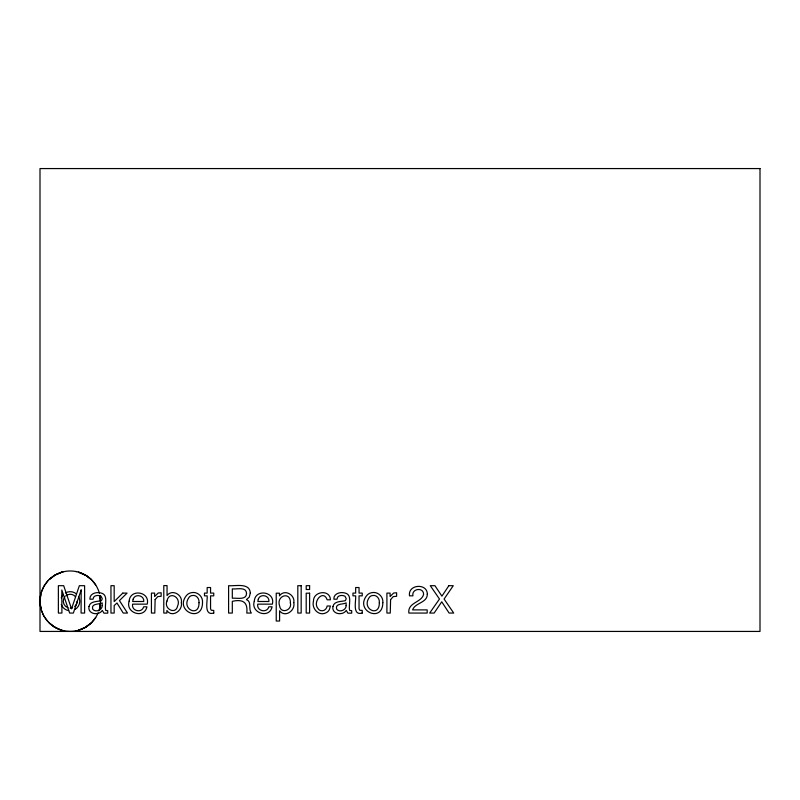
<?xml version="1.0" encoding="UTF-8"?>
<svg xmlns="http://www.w3.org/2000/svg" width="800" height="800" viewBox="0 0 800 800"><rect width="100%" height="100%" fill="white"/><g stroke="black" fill="none" stroke-linecap="round" stroke-linejoin="round"><path stroke-width="1.2" d="M100.41 602.76L99.59 608.37L100.41 602.76A30.23 30.23 0 0 1 98.86 610.89M40.64 595.02L40.01 600.68A7.47 1.85 -90 0 0 40.04 603.39M40.91 593.84L40 601.46L40.91 608.56M41.43 592.01L43.92 586.31L47.82 580.92M95.73 617.42L91.87 622.3M91.07 623.09L85.15 627.49L78.55 630.26M91.03 623.13L85.31 627.4L78.68 630.22M87.1 626.28L84.01 628.1M61.91 572.14L55.31 574.92L49.22 579.47L55.14 575.01L61.94 572.13M63.28 571.78L63.86 571.65M75.65 630.94L76.59 630.75M75.65 571.47L76.59 571.65M63.28 630.62L63.86 630.75M57.02 628.39L61.95 630.27M61.85 630.24L59.41 629.43M58.72 629.15L53.67 626.49L49.2 622.92L55.08 627.36A7.51 1.84 30 0 0 57.04 628.44M53.88 626.63L54.67 627.12M86.63 575.82L78.54 572.14L85.53 575.14L91.26 579.49L86.57 575.78M91.87 580.11L95.73 584.98M47.82 621.49L43.92 616.09L41.43 610.39M40.9 608.5L40.08 603.34M100.09 596.53L99.91 595.51L100.45 600.68A7.46 1.85 -90 0 1 100.47 601.2A30.23 30.23 0 0 0 100.09 596.55L100.45 601.2M98.13 612.83A30.23 30.23 0 0 1 50.73 624.3A30.23 30.23 0 0 1 54.08 575.65A30.23 30.23 0 0 1 99.46 593.5M78.49 596.43A9.55 9.55 0 0 1 75 609.47M68.57 610.6A9.55 9.55 0 0 1 61.26 604.47M61.26 597.94A9.55 9.55 0 0 1 62.92 595.07M65.45 592.94A9.55 9.55 0 0 1 76.36 593.89M77.17 601.2A6.94 6.94 0 0 1 74.69 606.52M72.6 607.73A6.94 6.94 0 0 1 70.23 608.14M67.85 607.73A6.94 6.94 0 0 1 64.91 596.74M65.76 595.88A6.94 6.94 0 0 1 75.55 596.74M81.16 589.97L81.08 613.06L84.61 613.06L84.61 585.69L79.35 585.69L71.54 608.83L63.68 585.69L58.37 585.69L58.37 613.06L61.91 613.06L61.81 589.97L69.68 613.06L73.35 613.06L81.16 589.97M290.38 602.96C292.39 610.36 280.62 614.28 279.63 605.92C275.86 595.61 290.89 590.84 290.38 602.96M166.97 601.06C163.5 608.8 175.77 615.18 177.59 606.06C181.62 597.16 168.94 590.48 166.97 601.06M181.36 602.7C182.93 610.63 172.1 618.12 166.88 610.51L166.88 613.06L163.79 613.06L163.79 585.59L167.05 585.59L167.05 595.53C172.14 588.75 182.94 594.78 181.36 602.7M202.51 602.66C202.37 623.54 174.08 610.88 186.47 595.51A8.24 8.24 0 0 1 191.28 592.71C197.29 591.21 203.18 596.55 202.51 602.66M313.48 601.15C311.31 608.64 319.06 616.81 326.41 612.61A6.85 6.85 0 0 0 329.43 609.43L330.4 606L327.14 606C326.75 609 323.96 611.44 320.88 610.64A4.11 4.11 0 0 1 318.16 608.72C311.97 601.94 323.42 588.87 327.14 599.81L330.4 599.81C330.27 589.13 313.15 591.12 313.48 601.15M382.83 602.66C382.68 623.54 354.39 610.88 366.78 595.51A8.24 8.24 0 0 1 371.6 592.71C377.6 591.21 383.5 596.55 382.83 602.66M129.16 601.17C125.13 612.95 144.33 619.26 146.94 606.8L143.64 606.8C142.02 613.44 131.23 611.23 132.59 604.15L147.22 604.15C150.42 591.47 129.95 588.44 129.16 601.17M254.31 601.17C250.28 612.95 269.49 619.26 272.09 606.8L268.8 606.8C267.17 613.44 256.38 611.23 257.75 604.15L272.37 604.15C275.58 591.47 255.1 588.44 254.31 601.17M293.8 602.64C295.56 610.51 285.12 618.08 279.59 610.82L279.59 621.02L276.23 621.02L276.23 593.2L279.49 593.2L279.49 595.84C284.35 588.7 295.28 594.74 293.8 602.64M246.53 593.42C246.6 600.51 236.44 597.73 232.31 598.23L232.31 588.87C236.43 589.51 246.35 586.35 246.53 593.42M88.98 606.51C87.42 614.2 98.7 616.05 102.35 610.42L103.94 613.18L107.75 613.15L107.75 610.68L105.75 610.47C104.16 605.13 109.02 594.6 100.82 592.95C96.36 591.73 89.52 593.51 89.9 599.2L93.03 599.2C93.11 595.17 98.26 594.74 101.05 596.22L102.27 598.71L101.47 600.65C97.31 601.76 90.1 600.93 88.98 606.51M332.94 606.51C331.38 614.2 342.65 616.05 346.3 610.42L347.9 613.18L351.7 613.15L351.7 610.68L349.7 610.47C348.11 605.13 352.97 594.6 344.78 592.95C340.31 591.73 333.48 593.51 333.85 599.2L336.98 599.2C337.07 595.17 342.21 594.74 345.01 596.22L346.23 598.71L345.42 600.65C341.26 601.76 334.06 600.93 332.94 606.51M427.31 594.28C427.27 602.99 415.06 602.64 412.6 609.89L427.18 609.89L427.18 613.06L408.86 613.06C407.45 602.43 421.5 602.64 423.6 594.43C423.73 586.85 411.37 588.51 412.92 595.84L409.51 595.84C407.64 584.22 427.51 582.85 427.31 594.28M199.01 602.76C199.32 617.87 181.01 609.01 188.76 597.8A4.56 4.56 0 0 1 191.8 595.6C196.16 594.35 199.57 598.62 199.01 602.76M379.32 602.76C379.63 617.87 361.33 609.01 369.07 597.8A4.56 4.56 0 0 1 372.11 595.6C376.48 594.35 379.88 598.62 379.32 602.76M250.29 593.07L249.28 597.09L246.43 599.61C251.63 601.5 248.73 607.97 250.61 611.84L251.34 613.06L246.79 613.06C248 602.36 243.11 598.91 232.31 601.32L232.31 613.06L228.6 613.06L228.6 585.69C235.07 586.31 249.9 582.37 250.29 593.07M102.18 605.61C102.45 610.17 95.21 612.88 92.64 609.05C91.11 603.12 98.96 604.68 102.18 602.91L102.18 605.61M346.13 605.61C346.4 610.17 339.16 612.88 336.6 609.05C335.06 603.12 342.91 604.68 346.13 602.91L346.13 605.61M155.13 599.58L154.79 613.06L151.43 613.06L151.43 593.1L154.62 593.1L154.62 596.55L158.18 593.02L161.14 592.75L161.14 596.29L157.8 596.6L155.13 599.58M390.6 599.58L390.26 613.06L386.91 613.06L386.91 593.1L390.09 593.1L390.09 596.55L393.66 593.02L396.62 592.75L396.62 596.29L393.27 596.6L390.6 599.58M133.15 599.14L132.68 601.49L143.77 601.49C144.43 595.29 135.07 593.31 133.15 599.14M258.3 599.14L257.84 601.49L268.93 601.49C269.58 595.29 260.23 593.31 258.3 599.14M448.85 585.69L441.92 596.16L434.93 585.69L430.29 585.69L439.48 599.03L429.67 613.06L434.15 613.06L441.73 601.81L449.11 613.06L453.71 613.06L444.08 599.03L453.27 585.69L448.85 585.69M122.79 593.1L114.18 601.58L114.18 585.69L110.96 585.69L110.96 613.06L114.18 613.06L114.18 605.57L116.99 603L123.22 613.06L127.5 613.06L119.43 600.58L127.08 593.1L122.79 593.1M213.75 613.06C203.57 616.01 207.68 600.92 207.17 595.84L204.47 595.84L204.47 593.1L207.17 593.1L207.17 587.53L210.56 587.53L210.56 593.1L213.75 593.1L213.75 595.84L210.56 595.84L210.56 608.87L211.27 610.27L213.75 610.42L213.75 613.06M362.23 613.06C352.05 616.01 356.16 600.92 355.66 595.84L352.95 595.84L352.95 593.1L355.66 593.1L355.66 587.53L359.05 587.53L359.05 593.1L362.23 593.1L362.23 595.84L359.05 595.84L359.05 608.87L359.75 610.27L362.23 610.42L362.23 613.06M760 168.57L40 168.57L40 631.43L760 631.43L760 168.57M301.17 585.69L297.81 585.69L297.81 613.06L301.17 613.06L301.17 585.69M309.61 585.69L306.2 585.69L306.2 589.49L309.61 589.49L309.61 585.69M309.61 593.2L306.2 593.2L306.2 613.06L309.61 613.06L309.61 593.2"/></g></svg>
